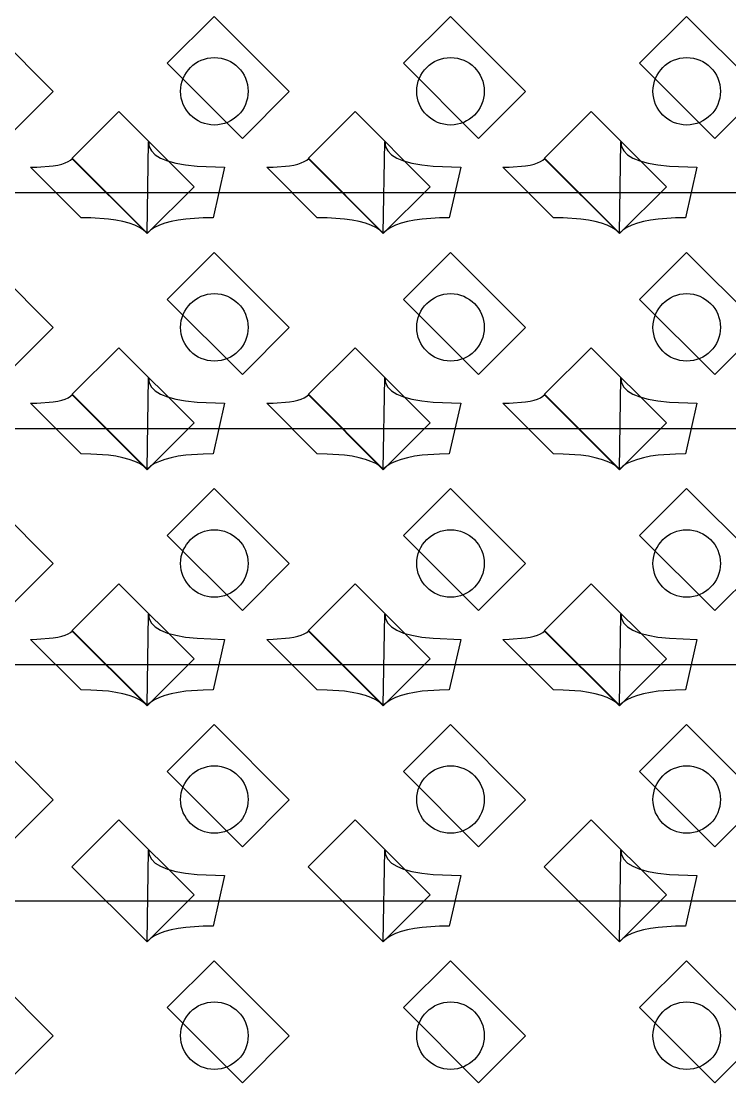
# Model space of a CAD drawing. Header units: inches. Extents: x 0.07 to 4.39, y 0.05 to 2.95.
# Drawn here: x 2.8028 to 3.0128, y 0.446 to 0.7608 of the extents above; entities that cross this region are included whole.
import ezdxf

# ---------------------------------------------------------------- set-up
doc = ezdxf.new("R2010")
doc.units = ezdxf.units.IN
doc.header["$MEASUREMENT"] = 0
doc.layers.add('Top Layer', color=1, linetype='Continuous')

# ---------------------------------------------------------------- blocks, each defined once
blk = doc.blocks.new('0805_P_______________1016')
at = {"layer": 'Top Layer'}
for p, q in [((-0.03937, 0.01575), (-0.01969, 0.01575)), ((-0.03937, -0.01575), (-0.03937, 0.01575)), ((-0.01969, 0.01575), (-0.01969, -0.01575)), ((0.01969, 0.01575), (0.03937, 0.01575)), ((0.01969, -0.01575), (0.01969, 0.01575)), ((0.03937, 0.01575), (0.03937, -0.01575)), ((-0.01969, -0.01575), (-0.03937, -0.01575)), ((0.03937, -0.01575), (0.01969, -0.01575))]:
    blk.add_line(p, q, dxfattribs=at)
blk = doc.blocks.new('0805_P_______________1017')
at = {"layer": 'Top Layer'}
for p, q in [((-0.03937, 0.01575), (-0.01969, 0.01575)), ((-0.03937, -0.01575), (-0.03937, 0.01575)), ((-0.01969, 0.01575), (-0.01969, -0.01575)), ((0.01969, 0.01575), (0.03937, 0.01575)), ((0.01969, -0.01575), (0.01969, 0.01575)), ((0.03937, 0.01575), (0.03937, -0.01575)), ((-0.01969, -0.01575), (-0.03937, -0.01575)), ((0.03937, -0.01575), (0.01969, -0.01575))]:
    blk.add_line(p, q, dxfattribs=at)
blk = doc.blocks.new('0805_P_______________1018')
at = {"layer": 'Top Layer'}
for p, q in [((-0.03937, 0.01575), (-0.01969, 0.01575)), ((-0.03937, -0.01575), (-0.03937, 0.01575)), ((-0.01969, 0.01575), (-0.01969, -0.01575)), ((0.01969, 0.01575), (0.03937, 0.01575)), ((0.01969, -0.01575), (0.01969, 0.01575)), ((0.03937, 0.01575), (0.03937, -0.01575)), ((-0.01969, -0.01575), (-0.03937, -0.01575)), ((0.03937, -0.01575), (0.01969, -0.01575))]:
    blk.add_line(p, q, dxfattribs=at)
blk = doc.blocks.new('0805_P_______________1019')
at = {"layer": 'Top Layer'}
for p, q in [((-0.03937, 0.01575), (-0.01969, 0.01575)), ((-0.03937, -0.01575), (-0.03937, 0.01575)), ((-0.01969, 0.01575), (-0.01969, -0.01575)), ((0.01969, 0.01575), (0.03937, 0.01575)), ((0.01969, -0.01575), (0.01969, 0.01575)), ((0.03937, 0.01575), (0.03937, -0.01575)), ((-0.01969, -0.01575), (-0.03937, -0.01575)), ((0.03937, -0.01575), (0.01969, -0.01575))]:
    blk.add_line(p, q, dxfattribs=at)
blk = doc.blocks.new('0805_P_______________1056')
at = {"layer": 'Top Layer'}
for p, q in [((-0.03937, 0.01575), (-0.01969, 0.01575)), ((-0.03937, -0.01575), (-0.03937, 0.01575)), ((-0.01969, 0.01575), (-0.01969, -0.01575)), ((0.01969, 0.01575), (0.03937, 0.01575)), ((0.01969, -0.01575), (0.01969, 0.01575)), ((0.03937, 0.01575), (0.03937, -0.01575)), ((-0.01969, -0.01575), (-0.03937, -0.01575)), ((0.03937, -0.01575), (0.01969, -0.01575))]:
    blk.add_line(p, q, dxfattribs=at)
blk = doc.blocks.new('0805_P_______________1057')
at = {"layer": 'Top Layer'}
for p, q in [((-0.03937, 0.01575), (-0.01969, 0.01575)), ((-0.03937, -0.01575), (-0.03937, 0.01575)), ((-0.01969, 0.01575), (-0.01969, -0.01575)), ((0.01969, 0.01575), (0.03937, 0.01575)), ((0.01969, -0.01575), (0.01969, 0.01575)), ((0.03937, 0.01575), (0.03937, -0.01575)), ((-0.01969, -0.01575), (-0.03937, -0.01575)), ((0.03937, -0.01575), (0.01969, -0.01575))]:
    blk.add_line(p, q, dxfattribs=at)
blk = doc.blocks.new('0805_P_______________1058')
at = {"layer": 'Top Layer'}
for p, q in [((-0.03937, 0.01575), (-0.01969, 0.01575)), ((-0.03937, -0.01575), (-0.03937, 0.01575)), ((-0.01969, 0.01575), (-0.01969, -0.01575)), ((0.01969, 0.01575), (0.03937, 0.01575)), ((0.01969, -0.01575), (0.01969, 0.01575)), ((0.03937, 0.01575), (0.03937, -0.01575)), ((-0.01969, -0.01575), (-0.03937, -0.01575)), ((0.03937, -0.01575), (0.01969, -0.01575))]:
    blk.add_line(p, q, dxfattribs=at)
blk = doc.blocks.new('0805_P_______________1059')
at = {"layer": 'Top Layer'}
for p, q in [((-0.03937, 0.01575), (-0.01969, 0.01575)), ((-0.03937, -0.01575), (-0.03937, 0.01575)), ((-0.01969, 0.01575), (-0.01969, -0.01575)), ((0.01969, 0.01575), (0.03937, 0.01575)), ((0.01969, -0.01575), (0.01969, 0.01575)), ((0.03937, 0.01575), (0.03937, -0.01575)), ((-0.01969, -0.01575), (-0.03937, -0.01575)), ((0.03937, -0.01575), (0.01969, -0.01575))]:
    blk.add_line(p, q, dxfattribs=at)
blk = doc.blocks.new('0805_P_______________1096')
at = {"layer": 'Top Layer'}
for p, q in [((-0.03937, 0.01575), (-0.01969, 0.01575)), ((-0.03937, -0.01575), (-0.03937, 0.01575)), ((-0.01969, 0.01575), (-0.01969, -0.01575)), ((0.01969, 0.01575), (0.03937, 0.01575)), ((0.01969, -0.01575), (0.01969, 0.01575)), ((0.03937, 0.01575), (0.03937, -0.01575)), ((-0.01969, -0.01575), (-0.03937, -0.01575)), ((0.03937, -0.01575), (0.01969, -0.01575))]:
    blk.add_line(p, q, dxfattribs=at)
blk = doc.blocks.new('0805_P_______________1097')
at = {"layer": 'Top Layer'}
for p, q in [((-0.03937, 0.01575), (-0.01969, 0.01575)), ((-0.03937, -0.01575), (-0.03937, 0.01575)), ((-0.01969, 0.01575), (-0.01969, -0.01575)), ((0.01969, 0.01575), (0.03937, 0.01575)), ((0.01969, -0.01575), (0.01969, 0.01575)), ((0.03937, 0.01575), (0.03937, -0.01575)), ((-0.01969, -0.01575), (-0.03937, -0.01575)), ((0.03937, -0.01575), (0.01969, -0.01575))]:
    blk.add_line(p, q, dxfattribs=at)
blk = doc.blocks.new('0805_P_______________1098')
at = {"layer": 'Top Layer'}
for p, q in [((-0.03937, 0.01575), (-0.01969, 0.01575)), ((-0.03937, -0.01575), (-0.03937, 0.01575)), ((-0.01969, 0.01575), (-0.01969, -0.01575)), ((0.01969, 0.01575), (0.03937, 0.01575)), ((0.01969, -0.01575), (0.01969, 0.01575)), ((0.03937, 0.01575), (0.03937, -0.01575)), ((-0.01969, -0.01575), (-0.03937, -0.01575)), ((0.03937, -0.01575), (0.01969, -0.01575))]:
    blk.add_line(p, q, dxfattribs=at)
blk = doc.blocks.new('0805_P_______________1099')
at = {"layer": 'Top Layer'}
for p, q in [((-0.03937, 0.01575), (-0.01969, 0.01575)), ((-0.03937, -0.01575), (-0.03937, 0.01575)), ((-0.01969, 0.01575), (-0.01969, -0.01575)), ((0.01969, 0.01575), (0.03937, 0.01575)), ((0.01969, -0.01575), (0.01969, 0.01575)), ((0.03937, 0.01575), (0.03937, -0.01575)), ((-0.01969, -0.01575), (-0.03937, -0.01575)), ((0.03937, -0.01575), (0.01969, -0.01575))]:
    blk.add_line(p, q, dxfattribs=at)
blk = doc.blocks.new('0805_P_______________1136')
at = {"layer": 'Top Layer'}
for p, q in [((-0.03937, 0.01575), (-0.01969, 0.01575)), ((-0.03937, -0.01575), (-0.03937, 0.01575)), ((-0.01969, 0.01575), (-0.01969, -0.01575)), ((0.01969, 0.01575), (0.03937, 0.01575)), ((0.01969, -0.01575), (0.01969, 0.01575)), ((0.03937, 0.01575), (0.03937, -0.01575)), ((-0.01969, -0.01575), (-0.03937, -0.01575)), ((0.03937, -0.01575), (0.01969, -0.01575))]:
    blk.add_line(p, q, dxfattribs=at)
blk = doc.blocks.new('0805_P_______________1137')
at = {"layer": 'Top Layer'}
for p, q in [((-0.03937, 0.01575), (-0.01969, 0.01575)), ((-0.03937, -0.01575), (-0.03937, 0.01575)), ((-0.01969, 0.01575), (-0.01969, -0.01575)), ((0.01969, 0.01575), (0.03937, 0.01575)), ((0.01969, -0.01575), (0.01969, 0.01575)), ((0.03937, 0.01575), (0.03937, -0.01575)), ((-0.01969, -0.01575), (-0.03937, -0.01575)), ((0.03937, -0.01575), (0.01969, -0.01575))]:
    blk.add_line(p, q, dxfattribs=at)
blk = doc.blocks.new('0805_P_______________1138')
at = {"layer": 'Top Layer'}
for p, q in [((-0.03937, 0.01575), (-0.01969, 0.01575)), ((-0.03937, -0.01575), (-0.03937, 0.01575)), ((-0.01969, 0.01575), (-0.01969, -0.01575)), ((0.01969, 0.01575), (0.03937, 0.01575)), ((0.01969, -0.01575), (0.01969, 0.01575)), ((0.03937, 0.01575), (0.03937, -0.01575)), ((-0.01969, -0.01575), (-0.03937, -0.01575)), ((0.03937, -0.01575), (0.01969, -0.01575))]:
    blk.add_line(p, q, dxfattribs=at)
blk = doc.blocks.new('0805_P_______________1139')
at = {"layer": 'Top Layer'}
for p, q in [((-0.03937, 0.01575), (-0.01969, 0.01575)), ((-0.03937, -0.01575), (-0.03937, 0.01575)), ((-0.01969, 0.01575), (-0.01969, -0.01575)), ((0.01969, 0.01575), (0.03937, 0.01575)), ((0.01969, -0.01575), (0.01969, 0.01575)), ((0.03937, 0.01575), (0.03937, -0.01575)), ((-0.01969, -0.01575), (-0.03937, -0.01575)), ((0.03937, -0.01575), (0.01969, -0.01575))]:
    blk.add_line(p, q, dxfattribs=at)
blk = doc.blocks.new('0805_P_______________1176')
at = {"layer": 'Top Layer'}
for p, q in [((-0.03937, 0.01575), (-0.01969, 0.01575)), ((-0.03937, -0.01575), (-0.03937, 0.01575)), ((-0.01969, 0.01575), (-0.01969, -0.01575)), ((0.01969, 0.01575), (0.03937, 0.01575)), ((0.01969, -0.01575), (0.01969, 0.01575)), ((0.03937, 0.01575), (0.03937, -0.01575)), ((-0.01969, -0.01575), (-0.03937, -0.01575)), ((0.03937, -0.01575), (0.01969, -0.01575))]:
    blk.add_line(p, q, dxfattribs=at)
blk = doc.blocks.new('0805_P_______________1177')
at = {"layer": 'Top Layer'}
for p, q in [((-0.03937, 0.01575), (-0.01969, 0.01575)), ((-0.03937, -0.01575), (-0.03937, 0.01575)), ((-0.01969, 0.01575), (-0.01969, -0.01575)), ((0.01969, 0.01575), (0.03937, 0.01575)), ((0.01969, -0.01575), (0.01969, 0.01575)), ((0.03937, 0.01575), (0.03937, -0.01575)), ((-0.01969, -0.01575), (-0.03937, -0.01575)), ((0.03937, -0.01575), (0.01969, -0.01575))]:
    blk.add_line(p, q, dxfattribs=at)
blk = doc.blocks.new('0805_P_______________1178')
at = {"layer": 'Top Layer'}
for p, q in [((-0.03937, 0.01575), (-0.01969, 0.01575)), ((-0.03937, -0.01575), (-0.03937, 0.01575)), ((-0.01969, 0.01575), (-0.01969, -0.01575)), ((0.01969, 0.01575), (0.03937, 0.01575)), ((0.01969, -0.01575), (0.01969, 0.01575)), ((0.03937, 0.01575), (0.03937, -0.01575)), ((-0.01969, -0.01575), (-0.03937, -0.01575)), ((0.03937, -0.01575), (0.01969, -0.01575))]:
    blk.add_line(p, q, dxfattribs=at)
blk = doc.blocks.new('0805_P_______________1179')
at = {"layer": 'Top Layer'}
for p, q in [((-0.03937, 0.01575), (-0.01969, 0.01575)), ((-0.03937, -0.01575), (-0.03937, 0.01575)), ((-0.01969, 0.01575), (-0.01969, -0.01575)), ((0.01969, 0.01575), (0.03937, 0.01575)), ((0.01969, -0.01575), (0.01969, 0.01575)), ((0.03937, 0.01575), (0.03937, -0.01575)), ((-0.01969, -0.01575), (-0.03937, -0.01575)), ((0.03937, -0.01575), (0.01969, -0.01575))]:
    blk.add_line(p, q, dxfattribs=at)

msp = doc.modelspace()

# ---------------------------------------------------------------- linework, layer by layer
at = {"layer": 'Top Layer'}
for p, q in [((2.84005, 0.69795), (2.84051, 0.725)), ((2.84051, 0.725), (2.84071, 0.72357)), ((2.91005, 0.69795), (2.91051, 0.725)), ((2.91051, 0.725), (2.91071, 0.72357)), ((2.98005, 0.69795), (2.98051, 0.725)), ((2.98051, 0.725), (2.98071, 0.72357)), ((2.84071, 0.72357), (2.84137, 0.7223)), ((2.84137, 0.7223), (2.84248, 0.72118)), ((2.84248, 0.72118), (2.84405, 0.7202)), ((2.91071, 0.72357), (2.91137, 0.7223)), ((2.91137, 0.7223), (2.91248, 0.72118)), ((2.91248, 0.72118), (2.91405, 0.7202)), ((2.98071, 0.72357), (2.98137, 0.7223)), ((2.98137, 0.7223), (2.98248, 0.72118)), ((2.98248, 0.72118), (2.98405, 0.7202)), ((2.80741, 0.71753), (2.81225, 0.71791)), ((2.81225, 0.71791), (2.81356, 0.71814)), ((2.81356, 0.71814), (2.81474, 0.71842)), ((2.81474, 0.71842), (2.81576, 0.71875)), ((2.81576, 0.71875), (2.81664, 0.71914)), ((2.81664, 0.71914), (2.81737, 0.71957)), ((2.81737, 0.71957), (2.81795, 0.72006)), ((2.81795, 0.72006), (2.84005, 0.69795)), ((2.84405, 0.7202), (2.84607, 0.71937)), ((2.84607, 0.71937), (2.84855, 0.7187)), ((2.84855, 0.7187), (2.85148, 0.71818)), ((2.85148, 0.71818), (2.85487, 0.7178)), ((2.85487, 0.7178), (2.86301, 0.7175)), ((2.87741, 0.71753), (2.88225, 0.71791)), ((2.88225, 0.71791), (2.88356, 0.71814)), ((2.88356, 0.71814), (2.88474, 0.71842)), ((2.88474, 0.71842), (2.88576, 0.71875)), ((2.88576, 0.71875), (2.88664, 0.71914)), ((2.88664, 0.71914), (2.88737, 0.71957)), ((2.88737, 0.71957), (2.88795, 0.72006)), ((2.88795, 0.72006), (2.91005, 0.69795)), ((2.91405, 0.7202), (2.91607, 0.71937)), ((2.91607, 0.71937), (2.91855, 0.7187)), ((2.91855, 0.7187), (2.92148, 0.71818)), ((2.92148, 0.71818), (2.92487, 0.7178)), ((2.92487, 0.7178), (2.93301, 0.7175)), ((2.94741, 0.71753), (2.95225, 0.71791)), ((2.95225, 0.71791), (2.95356, 0.71814)), ((2.95356, 0.71814), (2.95474, 0.71842)), ((2.95474, 0.71842), (2.95576, 0.71875)), ((2.95576, 0.71875), (2.95664, 0.71914)), ((2.95664, 0.71914), (2.95737, 0.71957)), ((2.95737, 0.71957), (2.95795, 0.72006)), ((2.95795, 0.72006), (2.98005, 0.69795)), ((2.98405, 0.7202), (2.98607, 0.71937)), ((2.98607, 0.71937), (2.98855, 0.7187)), ((2.98855, 0.7187), (2.99148, 0.71818)), ((2.99148, 0.71818), (2.99487, 0.7178)), ((2.99487, 0.7178), (3.00301, 0.7175)), ((2.80551, 0.7175), (2.80741, 0.71753)), ((2.82051, 0.7025), (2.80551, 0.7175)), ((2.86301, 0.7175), (2.8596, 0.7025)), ((2.87551, 0.7175), (2.87741, 0.71753)), ((2.89051, 0.7025), (2.87551, 0.7175)), ((2.93301, 0.7175), (2.9296, 0.7025)), ((2.94551, 0.7175), (2.94741, 0.71753)), ((2.96051, 0.7025), (2.94551, 0.7175)), ((3.00301, 0.7175), (2.9996, 0.7025)), ((2.76588, 0.71), (2.83588, 0.71)), ((2.83588, 0.71), (2.98006, 0.71)), ((2.98006, 0.71), (3.05005, 0.71)), ((2.8234, 0.70245), (2.82051, 0.7025)), ((2.82857, 0.70209), (2.8234, 0.70245)), ((2.83084, 0.70177), (2.82857, 0.70209)), ((2.85154, 0.70209), (2.84927, 0.70177)), ((2.85671, 0.70245), (2.85154, 0.70209)), ((2.8596, 0.7025), (2.85671, 0.70245)), ((2.8934, 0.70245), (2.89051, 0.7025)), ((2.89857, 0.70209), (2.8934, 0.70245)), ((2.90084, 0.70177), (2.89857, 0.70209)), ((2.92154, 0.70209), (2.91927, 0.70177)), ((2.92671, 0.70245), (2.92154, 0.70209)), ((2.9296, 0.7025), (2.92671, 0.70245)), ((2.9634, 0.70245), (2.96051, 0.7025)), ((2.96857, 0.70209), (2.9634, 0.70245)), ((2.97084, 0.70177), (2.96857, 0.70209)), ((2.99154, 0.70209), (2.98927, 0.70177)), ((2.99671, 0.70245), (2.99154, 0.70209)), ((2.9996, 0.7025), (2.99671, 0.70245)), ((2.8329, 0.70136), (2.83084, 0.70177)), ((2.83475, 0.70086), (2.8329, 0.70136)), ((2.83639, 0.70027), (2.83475, 0.70086)), ((2.83782, 0.69959), (2.83639, 0.70027)), ((2.83904, 0.69882), (2.83782, 0.69959)), ((2.84005, 0.69795), (2.83904, 0.69882)), ((2.84107, 0.69882), (2.84005, 0.69795)), ((2.84229, 0.69959), (2.84107, 0.69882)), ((2.84372, 0.70027), (2.84229, 0.69959)), ((2.84536, 0.70086), (2.84372, 0.70027)), ((2.84721, 0.70136), (2.84536, 0.70086)), ((2.84927, 0.70177), (2.84721, 0.70136)), ((2.9029, 0.70136), (2.90084, 0.70177)), ((2.90475, 0.70086), (2.9029, 0.70136)), ((2.90639, 0.70027), (2.90475, 0.70086)), ((2.90782, 0.69959), (2.90639, 0.70027)), ((2.90904, 0.69882), (2.90782, 0.69959)), ((2.91005, 0.69795), (2.90904, 0.69882)), ((2.91107, 0.69882), (2.91005, 0.69795)), ((2.91229, 0.69959), (2.91107, 0.69882)), ((2.91372, 0.70027), (2.91229, 0.69959)), ((2.91536, 0.70086), (2.91372, 0.70027)), ((2.91721, 0.70136), (2.91536, 0.70086)), ((2.91927, 0.70177), (2.91721, 0.70136)), ((2.9729, 0.70136), (2.97084, 0.70177)), ((2.97475, 0.70086), (2.9729, 0.70136)), ((2.97639, 0.70027), (2.97475, 0.70086)), ((2.97782, 0.69959), (2.97639, 0.70027)), ((2.97904, 0.69882), (2.97782, 0.69959)), ((2.98005, 0.69795), (2.97904, 0.69882)), ((2.98107, 0.69882), (2.98005, 0.69795)), ((2.98229, 0.69959), (2.98107, 0.69882)), ((2.98372, 0.70027), (2.98229, 0.69959)), ((2.98536, 0.70086), (2.98372, 0.70027)), ((2.98721, 0.70136), (2.98536, 0.70086)), ((2.98927, 0.70177), (2.98721, 0.70136)), ((2.84005, 0.62795), (2.84051, 0.655)), ((2.84051, 0.655), (2.84071, 0.65358)), ((2.91005, 0.62795), (2.91051, 0.655)), ((2.91051, 0.655), (2.91071, 0.65358)), ((2.98005, 0.62795), (2.98051, 0.655)), ((2.98051, 0.655), (2.98071, 0.65358)), ((2.84071, 0.65358), (2.84137, 0.6523)), ((2.84137, 0.6523), (2.84248, 0.65117)), ((2.91071, 0.65358), (2.91137, 0.6523)), ((2.91137, 0.6523), (2.91248, 0.65117)), ((2.98071, 0.65358), (2.98137, 0.6523)), ((2.98137, 0.6523), (2.98248, 0.65117)), ((2.81356, 0.64814), (2.81474, 0.64842)), ((2.81474, 0.64842), (2.81576, 0.64875)), ((2.81576, 0.64875), (2.81664, 0.64914)), ((2.81664, 0.64914), (2.81737, 0.64957)), ((2.81737, 0.64957), (2.81795, 0.65006)), ((2.81795, 0.65006), (2.84005, 0.62795)), ((2.84248, 0.65117), (2.84405, 0.6502)), ((2.84405, 0.6502), (2.84607, 0.64938)), ((2.84607, 0.64938), (2.84855, 0.6487)), ((2.84855, 0.6487), (2.85148, 0.64817)), ((2.88356, 0.64814), (2.88474, 0.64842)), ((2.88474, 0.64842), (2.88576, 0.64875)), ((2.88576, 0.64875), (2.88664, 0.64914)), ((2.88664, 0.64914), (2.88737, 0.64957)), ((2.88737, 0.64957), (2.88795, 0.65006)), ((2.88795, 0.65006), (2.91005, 0.62795)), ((2.91248, 0.65117), (2.91405, 0.6502)), ((2.91405, 0.6502), (2.91607, 0.64938)), ((2.91607, 0.64938), (2.91855, 0.6487)), ((2.91855, 0.6487), (2.92148, 0.64817)), ((2.95356, 0.64814), (2.95474, 0.64842)), ((2.95474, 0.64842), (2.95576, 0.64875)), ((2.95576, 0.64875), (2.95664, 0.64914)), ((2.95664, 0.64914), (2.95737, 0.64957)), ((2.95737, 0.64957), (2.95795, 0.65006)), ((2.95795, 0.65006), (2.98005, 0.62795)), ((2.98248, 0.65117), (2.98405, 0.6502)), ((2.98405, 0.6502), (2.98607, 0.64938)), ((2.98607, 0.64938), (2.98855, 0.6487)), ((2.98855, 0.6487), (2.99148, 0.64817)), ((2.80551, 0.6475), (2.80741, 0.64753)), ((2.82051, 0.6325), (2.80551, 0.6475)), ((2.80741, 0.64753), (2.81225, 0.64791)), ((2.81225, 0.64791), (2.81356, 0.64814)), ((2.85148, 0.64817), (2.85487, 0.6478)), ((2.85487, 0.6478), (2.86301, 0.6475)), ((2.86301, 0.6475), (2.8596, 0.6325)), ((2.87551, 0.6475), (2.87741, 0.64753)), ((2.89051, 0.6325), (2.87551, 0.6475)), ((2.87741, 0.64753), (2.88225, 0.64791)), ((2.88225, 0.64791), (2.88356, 0.64814)), ((2.92148, 0.64817), (2.92487, 0.6478)), ((2.92487, 0.6478), (2.93301, 0.6475)), ((2.93301, 0.6475), (2.9296, 0.6325)), ((2.94551, 0.6475), (2.94741, 0.64753)), ((2.96051, 0.6325), (2.94551, 0.6475)), ((2.94741, 0.64753), (2.95225, 0.64791)), ((2.95225, 0.64791), (2.95356, 0.64814)), ((2.99148, 0.64817), (2.99487, 0.6478)), ((2.99487, 0.6478), (3.00301, 0.6475)), ((3.00301, 0.6475), (2.9996, 0.6325)), ((2.62588, 0.64), (2.97588, 0.64)), ((2.97588, 0.64), (3.18588, 0.64)), ((2.8234, 0.63245), (2.82051, 0.6325)), ((2.82857, 0.63209), (2.8234, 0.63245)), ((2.83084, 0.63177), (2.82857, 0.63209)), ((2.8329, 0.63136), (2.83084, 0.63177)), ((2.83475, 0.63086), (2.8329, 0.63136)), ((2.83639, 0.63027), (2.83475, 0.63086)), ((2.83782, 0.62959), (2.83639, 0.63027)), ((2.83904, 0.62882), (2.83782, 0.62959)), ((2.84229, 0.62959), (2.84107, 0.62882)), ((2.84372, 0.63027), (2.84229, 0.62959)), ((2.84536, 0.63086), (2.84372, 0.63027)), ((2.84721, 0.63136), (2.84536, 0.63086)), ((2.84927, 0.63177), (2.84721, 0.63136)), ((2.85154, 0.63209), (2.84927, 0.63177)), ((2.85671, 0.63245), (2.85154, 0.63209)), ((2.8596, 0.6325), (2.85671, 0.63245)), ((2.8934, 0.63245), (2.89051, 0.6325)), ((2.89857, 0.63209), (2.8934, 0.63245)), ((2.90084, 0.63177), (2.89857, 0.63209)), ((2.9029, 0.63136), (2.90084, 0.63177)), ((2.90475, 0.63086), (2.9029, 0.63136)), ((2.90639, 0.63027), (2.90475, 0.63086)), ((2.90782, 0.62959), (2.90639, 0.63027)), ((2.90904, 0.62882), (2.90782, 0.62959)), ((2.91229, 0.62959), (2.91107, 0.62882)), ((2.91372, 0.63027), (2.91229, 0.62959)), ((2.91536, 0.63086), (2.91372, 0.63027)), ((2.91721, 0.63136), (2.91536, 0.63086)), ((2.91927, 0.63177), (2.91721, 0.63136)), ((2.92154, 0.63209), (2.91927, 0.63177)), ((2.92671, 0.63245), (2.92154, 0.63209)), ((2.9296, 0.6325), (2.92671, 0.63245)), ((2.9634, 0.63245), (2.96051, 0.6325)), ((2.96857, 0.63209), (2.9634, 0.63245)), ((2.97084, 0.63177), (2.96857, 0.63209)), ((2.9729, 0.63136), (2.97084, 0.63177)), ((2.97475, 0.63086), (2.9729, 0.63136)), ((2.97639, 0.63027), (2.97475, 0.63086)), ((2.97782, 0.62959), (2.97639, 0.63027)), ((2.97904, 0.62882), (2.97782, 0.62959)), ((2.98229, 0.62959), (2.98107, 0.62882)), ((2.98372, 0.63027), (2.98229, 0.62959)), ((2.98536, 0.63086), (2.98372, 0.63027)), ((2.98721, 0.63136), (2.98536, 0.63086)), ((2.98927, 0.63177), (2.98721, 0.63136)), ((2.99154, 0.63209), (2.98927, 0.63177)), ((2.99671, 0.63245), (2.99154, 0.63209)), ((2.9996, 0.6325), (2.99671, 0.63245)), ((2.84005, 0.62795), (2.83904, 0.62882)), ((2.84107, 0.62882), (2.84005, 0.62795)), ((2.91005, 0.62795), (2.90904, 0.62882)), ((2.91107, 0.62882), (2.91005, 0.62795)), ((2.98005, 0.62795), (2.97904, 0.62882)), ((2.98107, 0.62882), (2.98005, 0.62795)), ((2.84005, 0.55795), (2.84051, 0.585)), ((2.84051, 0.585), (2.84071, 0.58357)), ((2.84071, 0.58357), (2.84137, 0.5823)), ((2.84137, 0.5823), (2.84248, 0.58117)), ((2.91005, 0.55795), (2.91051, 0.585)), ((2.91051, 0.585), (2.91071, 0.58357)), ((2.91071, 0.58357), (2.91137, 0.5823)), ((2.91137, 0.5823), (2.91248, 0.58117)), ((2.98005, 0.55795), (2.98051, 0.585)), ((2.98051, 0.585), (2.98071, 0.58357)), ((2.98071, 0.58357), (2.98137, 0.5823)), ((2.98137, 0.5823), (2.98248, 0.58117)), ((2.81576, 0.57875), (2.81664, 0.57914)), ((2.81664, 0.57914), (2.81737, 0.57957)), ((2.81737, 0.57957), (2.81795, 0.58005)), ((2.81795, 0.58005), (2.84005, 0.55795)), ((2.84248, 0.58117), (2.84405, 0.5802)), ((2.84405, 0.5802), (2.84607, 0.57937)), ((2.84607, 0.57937), (2.84855, 0.5787)), ((2.88576, 0.57875), (2.88664, 0.57914)), ((2.88664, 0.57914), (2.88737, 0.57957)), ((2.88737, 0.57957), (2.88795, 0.58005)), ((2.88795, 0.58005), (2.91005, 0.55795)), ((2.91248, 0.58117), (2.91405, 0.5802)), ((2.91405, 0.5802), (2.91607, 0.57937)), ((2.91607, 0.57937), (2.91855, 0.5787)), ((2.95576, 0.57875), (2.95664, 0.57914)), ((2.95664, 0.57914), (2.95737, 0.57957)), ((2.95737, 0.57957), (2.95795, 0.58005)), ((2.95795, 0.58005), (2.98005, 0.55795)), ((2.98248, 0.58117), (2.98405, 0.5802)), ((2.98405, 0.5802), (2.98607, 0.57937)), ((2.98607, 0.57937), (2.98855, 0.5787)), ((2.80551, 0.5775), (2.80741, 0.57753)), ((2.82051, 0.5625), (2.80551, 0.5775)), ((2.80741, 0.57753), (2.81225, 0.57791)), ((2.81225, 0.57791), (2.81356, 0.57814)), ((2.81356, 0.57814), (2.81474, 0.57842)), ((2.81474, 0.57842), (2.81576, 0.57875)), ((2.84855, 0.5787), (2.85148, 0.57817)), ((2.85148, 0.57817), (2.85487, 0.5778)), ((2.85487, 0.5778), (2.86301, 0.5775)), ((2.86301, 0.5775), (2.8596, 0.5625)), ((2.87551, 0.5775), (2.87741, 0.57753)), ((2.89051, 0.5625), (2.87551, 0.5775)), ((2.87741, 0.57753), (2.88225, 0.57791)), ((2.88225, 0.57791), (2.88356, 0.57814)), ((2.88356, 0.57814), (2.88474, 0.57842)), ((2.88474, 0.57842), (2.88576, 0.57875)), ((2.91855, 0.5787), (2.92148, 0.57817)), ((2.92148, 0.57817), (2.92487, 0.5778)), ((2.92487, 0.5778), (2.93301, 0.5775)), ((2.93301, 0.5775), (2.9296, 0.5625)), ((2.94551, 0.5775), (2.94741, 0.57753)), ((2.96051, 0.5625), (2.94551, 0.5775)), ((2.94741, 0.57753), (2.95225, 0.57791)), ((2.95225, 0.57791), (2.95356, 0.57814)), ((2.95356, 0.57814), (2.95474, 0.57842)), ((2.95474, 0.57842), (2.95576, 0.57875)), ((2.98855, 0.5787), (2.99148, 0.57817)), ((2.99148, 0.57817), (2.99487, 0.5778)), ((2.99487, 0.5778), (3.00301, 0.5775)), ((3.00301, 0.5775), (2.9996, 0.5625)), ((2.55588, 0.57), (2.90588, 0.57)), ((2.90588, 0.57), (3.25588, 0.57)), ((2.8234, 0.56245), (2.82051, 0.5625)), ((2.82857, 0.56209), (2.8234, 0.56245)), ((2.83084, 0.56177), (2.82857, 0.56209)), ((2.8329, 0.56136), (2.83084, 0.56177)), ((2.83475, 0.56086), (2.8329, 0.56136)), ((2.83639, 0.56027), (2.83475, 0.56086)), ((2.83782, 0.55959), (2.83639, 0.56027)), ((2.84372, 0.56027), (2.84229, 0.55959)), ((2.84536, 0.56086), (2.84372, 0.56027)), ((2.84721, 0.56136), (2.84536, 0.56086)), ((2.84927, 0.56177), (2.84721, 0.56136)), ((2.85154, 0.56209), (2.84927, 0.56177)), ((2.85671, 0.56245), (2.85154, 0.56209)), ((2.8596, 0.5625), (2.85671, 0.56245)), ((2.8934, 0.56245), (2.89051, 0.5625)), ((2.89857, 0.56209), (2.8934, 0.56245)), ((2.90084, 0.56177), (2.89857, 0.56209)), ((2.9029, 0.56136), (2.90084, 0.56177)), ((2.90475, 0.56086), (2.9029, 0.56136)), ((2.90639, 0.56027), (2.90475, 0.56086)), ((2.90782, 0.55959), (2.90639, 0.56027)), ((2.91372, 0.56027), (2.91229, 0.55959)), ((2.91536, 0.56086), (2.91372, 0.56027)), ((2.91721, 0.56136), (2.91536, 0.56086)), ((2.91927, 0.56177), (2.91721, 0.56136)), ((2.92154, 0.56209), (2.91927, 0.56177)), ((2.92671, 0.56245), (2.92154, 0.56209)), ((2.9296, 0.5625), (2.92671, 0.56245)), ((2.9634, 0.56245), (2.96051, 0.5625)), ((2.96857, 0.56209), (2.9634, 0.56245)), ((2.97084, 0.56177), (2.96857, 0.56209)), ((2.9729, 0.56136), (2.97084, 0.56177)), ((2.97475, 0.56086), (2.9729, 0.56136)), ((2.97639, 0.56027), (2.97475, 0.56086)), ((2.97782, 0.55959), (2.97639, 0.56027)), ((2.98372, 0.56027), (2.98229, 0.55959)), ((2.98536, 0.56086), (2.98372, 0.56027)), ((2.98721, 0.56136), (2.98536, 0.56086)), ((2.98927, 0.56177), (2.98721, 0.56136)), ((2.99154, 0.56209), (2.98927, 0.56177)), ((2.99671, 0.56245), (2.99154, 0.56209)), ((2.9996, 0.5625), (2.99671, 0.56245)), ((2.83904, 0.55882), (2.83782, 0.55959)), ((2.84005, 0.55795), (2.83904, 0.55882)), ((2.84107, 0.55882), (2.84005, 0.55795)), ((2.84229, 0.55959), (2.84107, 0.55882)), ((2.90904, 0.55882), (2.90782, 0.55959)), ((2.91005, 0.55795), (2.90904, 0.55882)), ((2.91107, 0.55882), (2.91005, 0.55795)), ((2.91229, 0.55959), (2.91107, 0.55882)), ((2.97904, 0.55882), (2.97782, 0.55959)), ((2.98005, 0.55795), (2.97904, 0.55882)), ((2.98107, 0.55882), (2.98005, 0.55795)), ((2.98229, 0.55959), (2.98107, 0.55882)), ((2.84005, 0.48795), (2.84051, 0.515)), ((2.84051, 0.515), (2.84071, 0.51358)), ((2.84071, 0.51358), (2.84137, 0.5123)), ((2.91005, 0.48795), (2.91051, 0.515)), ((2.91051, 0.515), (2.91071, 0.51358)), ((2.91071, 0.51358), (2.91137, 0.5123)), ((2.98005, 0.48795), (2.98051, 0.515)), ((2.98051, 0.515), (2.98071, 0.51358)), ((2.98071, 0.51358), (2.98137, 0.5123)), ((2.84137, 0.5123), (2.84248, 0.51118)), ((2.84248, 0.51118), (2.84405, 0.5102)), ((2.84405, 0.5102), (2.84607, 0.50938)), ((2.91137, 0.5123), (2.91248, 0.51118)), ((2.91248, 0.51118), (2.91405, 0.5102)), ((2.91405, 0.5102), (2.91607, 0.50938)), ((2.98137, 0.5123), (2.98248, 0.51118)), ((2.98248, 0.51118), (2.98405, 0.5102)), ((2.98405, 0.5102), (2.98607, 0.50938)), ((2.84607, 0.50938), (2.84855, 0.5087)), ((2.84855, 0.5087), (2.85148, 0.50818)), ((2.85148, 0.50818), (2.85487, 0.5078)), ((2.85487, 0.5078), (2.86301, 0.5075)), ((2.86301, 0.5075), (2.8596, 0.4925)), ((2.91607, 0.50938), (2.91855, 0.5087)), ((2.91855, 0.5087), (2.92148, 0.50818)), ((2.92148, 0.50818), (2.92487, 0.5078)), ((2.92487, 0.5078), (2.93301, 0.5075)), ((2.93301, 0.5075), (2.9296, 0.4925)), ((2.98607, 0.50938), (2.98855, 0.5087)), ((2.98855, 0.5087), (2.99148, 0.50818)), ((2.99148, 0.50818), (2.99487, 0.5078)), ((2.99487, 0.5078), (3.00301, 0.5075)), ((3.00301, 0.5075), (2.9996, 0.4925)), ((2.77006, 0.5), (2.84005, 0.5)), ((2.84005, 0.5), (2.98006, 0.5)), ((2.98006, 0.5), (3.12005, 0.5)), ((2.84721, 0.49136), (2.84536, 0.49086)), ((2.84927, 0.49177), (2.84721, 0.49136)), ((2.85154, 0.49209), (2.84927, 0.49177)), ((2.85671, 0.49245), (2.85154, 0.49209)), ((2.8596, 0.4925), (2.85671, 0.49245)), ((2.91721, 0.49136), (2.91536, 0.49086)), ((2.91927, 0.49177), (2.91721, 0.49136)), ((2.92154, 0.49209), (2.91927, 0.49177)), ((2.92671, 0.49245), (2.92154, 0.49209)), ((2.9296, 0.4925), (2.92671, 0.49245)), ((2.98721, 0.49136), (2.98536, 0.49086)), ((2.98927, 0.49177), (2.98721, 0.49136)), ((2.99154, 0.49209), (2.98927, 0.49177)), ((2.99671, 0.49245), (2.99154, 0.49209)), ((2.9996, 0.4925), (2.99671, 0.49245)), ((2.84107, 0.48882), (2.84005, 0.48795)), ((2.84229, 0.48959), (2.84107, 0.48882)), ((2.84372, 0.49027), (2.84229, 0.48959)), ((2.84536, 0.49086), (2.84372, 0.49027)), ((2.91107, 0.48882), (2.91005, 0.48795)), ((2.91229, 0.48959), (2.91107, 0.48882)), ((2.91372, 0.49027), (2.91229, 0.48959)), ((2.91536, 0.49086), (2.91372, 0.49027)), ((2.98107, 0.48882), (2.98005, 0.48795)), ((2.98229, 0.48959), (2.98107, 0.48882)), ((2.98372, 0.49027), (2.98229, 0.48959)), ((2.98536, 0.49086), (2.98372, 0.49027))]:
    msp.add_line(p, q, dxfattribs=at)
for centre in [(2.86, 0.74), (2.93, 0.74), (3, 0.74), (2.86, 0.67), (2.93, 0.67), (3, 0.67), (2.86, 0.6), (2.93, 0.6), (3, 0.6), (2.86, 0.53), (2.93, 0.53), (3, 0.53), (2.86, 0.46), (2.93, 0.46), (3, 0.46)]:
    msp.add_circle(centre, 0.01, dxfattribs=at)

# ---------------------------------------------------------------- block references
at = {"rotation": 45}
for name, p in [('0805_P_______________1019', (2.815, 0.765)), ('0805_P_______________1018', (2.885, 0.765)), ('0805_P_______________1017', (2.955, 0.765)), ('0805_P_______________1016', (3.025, 0.765)), ('0805_P_______________1059', (2.815, 0.695)), ('0805_P_______________1058', (2.885, 0.695)), ('0805_P_______________1057', (2.955, 0.695)), ('0805_P_______________1056', (3.025, 0.695)), ('0805_P_______________1099', (2.815, 0.625)), ('0805_P_______________1098', (2.885, 0.625)), ('0805_P_______________1097', (2.955, 0.625)), ('0805_P_______________1096', (3.025, 0.625)), ('0805_P_______________1139', (2.815, 0.555)), ('0805_P_______________1138', (2.885, 0.555)), ('0805_P_______________1137', (2.955, 0.555)), ('0805_P_______________1136', (3.025, 0.555)), ('0805_P_______________1179', (2.815, 0.485)), ('0805_P_______________1178', (2.885, 0.485)), ('0805_P_______________1177', (2.955, 0.485)), ('0805_P_______________1176', (3.025, 0.485))]:
    msp.add_blockref(name, p, dxfattribs=at)

doc.saveas('drawing.dxf')
